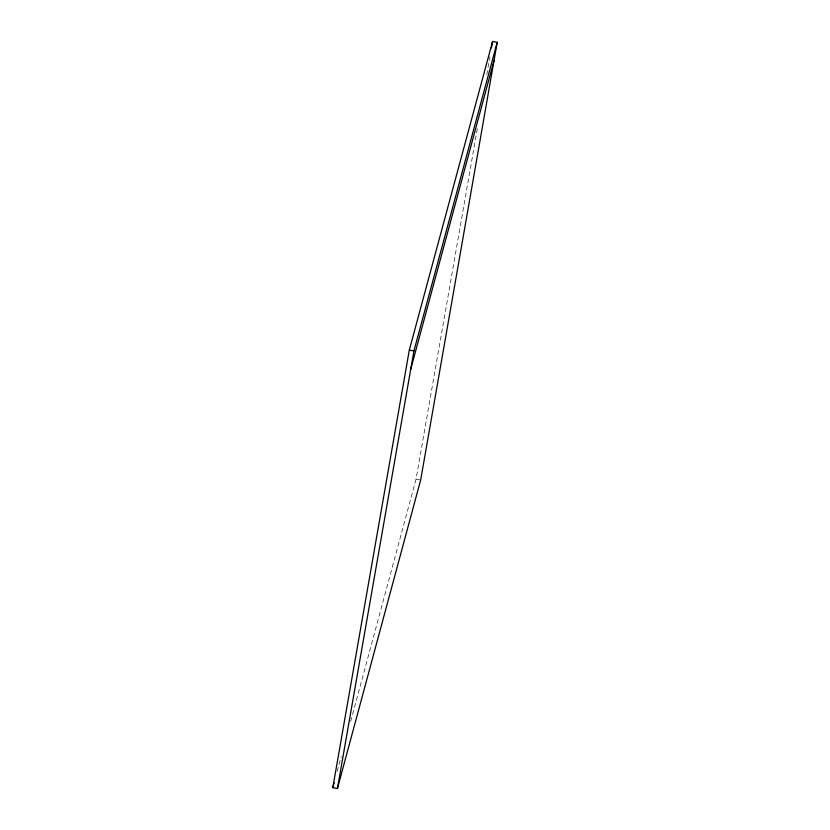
<?xml version="1.0" encoding="UTF-8"?>
<svg xmlns="http://www.w3.org/2000/svg" width="830" height="830" viewBox="0 0 830 830"><rect width="100%" height="100%" fill="white"/><g stroke="black" fill="none" stroke-linecap="round" stroke-linejoin="round"><path stroke-width="0.62" stroke-dasharray="4.15 3.11" d="M350.665 721.457L416.069 479.055L477.406 128.245M486.774 74.669L489.897 56.803M337.177 771.433L341.223 756.441M416.069 479.055L419.534 479.678"/><path stroke-width="1.25" d="M332.799 787.68L409.304 350.115L492.574 41.5L497.201 42.32L420.696 479.885L337.426 788.5L332.799 787.68L334.148 782.68M337.426 788.5L413.931 350.945L497.201 42.32M491.464 47.881L492.574 41.5M410.746 369.174L494.016 60.559M409.304 350.115L413.931 350.945"/></g></svg>
